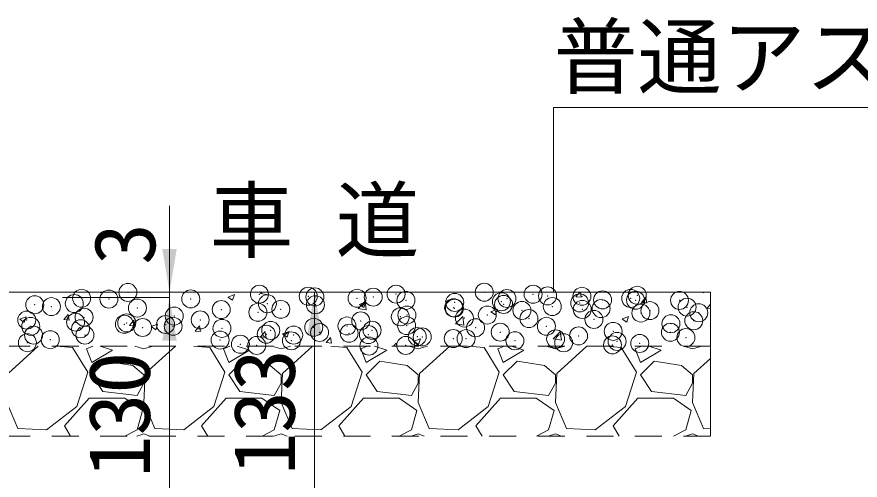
# Model space of a CAD drawing. Units: millimetres at full size, sheet at 1:20; some dimension numbers follow another scale. Extents: x 0 to 8400, y 0 to 13400.
# Drawn here: x 6384.6 to 6853.1, y 11393.7 to 11651 of the extents above; entities that cross this region are included whole.
import ezdxf
from ezdxf.enums import TextEntityAlignment as Align

# ---------------------------------------------------------------- set-up
doc = ezdxf.new("R2010")
doc.units = ezdxf.units.MM
doc.header["$LTSCALE"] = 20
doc.header["$PDMODE"] = 32
doc.header["$PDSIZE"] = 10
doc.linetypes.add('USER1', pattern=[1.35, 0.75, -0.6])
for name, color, linetype, lineweight in [('ハッチング_基礎', 150, 'Continuous', 5), ('ハッチング_舗装', 7, 'Continuous', 20), ('寸法線', 7, 'Continuous', 13), ('引出線', 4, 'Continuous', 9), ('舗装・基礎', 3, 'USER1', 9), ('補助線', 8, 'Continuous', 20)]:
    doc.layers.add(name, color=color, linetype=linetype, lineweight=lineweight)
doc.layers.add('文字', color=7, linetype='Continuous')
doc.styles.add('ＭＳ ゴシック', font='')
doc.styles.get('ＭＳ ゴシック').set_extended_font_data('MS Gothic')

# ---------------------------------------------------------------- blocks, each defined once
blk = doc.blocks.new('filled_arrow')
at = {"color": 0, "linetype": 'Continuous', "lineweight": -2}
blk.add_solid([(7.5, 1.25), (0, 0), (7.5, -1.25)], dxfattribs=at)

msp = doc.modelspace()

# ---------------------------------------------------------------- linework, layer by layer
at = {"layer": 'ハッチング_基礎'}
for p, q in [((6396.47, 11468.09), (6379.8, 11452.86)), ((6415.62, 11467.34), (6406.67, 11468.09)), ((6426.75, 11468.09), (6423.24, 11466.58)), ((6437.71, 11465.82), (6430.9, 11468.09)), ((6450.11, 11468.09), (6455.24, 11466.58)), ((6455.24, 11466.58), (6460.36, 11468.09)), ((6472.67, 11468.09), (6456, 11452.86)), ((6491.82, 11467.34), (6482.87, 11468.09)), ((6502.95, 11468.09), (6499.44, 11466.58)), ((6513.91, 11465.82), (6507.1, 11468.09)), ((6526.31, 11468.09), (6531.44, 11466.58)), ((6531.44, 11466.58), (6536.56, 11468.09)), ((6548.87, 11468.09), (6532.2, 11452.86)), ((6568.02, 11467.34), (6559.07, 11468.09)), ((6579.15, 11468.09), (6575.64, 11466.58)), ((6590.11, 11465.82), (6583.3, 11468.09)), ((6602.51, 11468.09), (6607.64, 11466.58)), ((6607.64, 11466.58), (6612.76, 11468.09)), ((6625.07, 11468.09), (6608.4, 11452.86)), ((6644.22, 11467.34), (6635.27, 11468.09)), ((6655.35, 11468.09), (6651.84, 11466.58)), ((6666.31, 11465.82), (6659.5, 11468.09)), ((6678.71, 11468.09), (6683.84, 11466.58)), ((6683.84, 11466.58), (6688.96, 11468.09)), ((6701.27, 11468.09), (6684.6, 11452.86)), ((6720.42, 11467.34), (6711.47, 11468.09)), ((6731.55, 11468.09), (6728.04, 11466.58)), ((6742.51, 11465.82), (6735.7, 11468.09)), ((6754.91, 11468.09), (6760.04, 11466.58)), ((6760.04, 11466.58), (6765.16, 11468.09)), ((6424, 11453.62), (6415.62, 11467.34)), ((6423.24, 11466.58), (6426.28, 11458.96)), ((6426.28, 11458.96), (6437.71, 11465.82)), ((6500.2, 11453.62), (6491.82, 11467.34)), ((6499.44, 11466.58), (6502.48, 11458.96)), ((6502.48, 11458.96), (6513.91, 11465.82)), ((6576.4, 11453.62), (6568.02, 11467.34)), ((6575.64, 11466.58), (6578.68, 11458.96)), ((6578.68, 11458.96), (6590.11, 11465.82)), ((6652.6, 11453.62), (6644.22, 11467.34)), ((6651.84, 11466.58), (6654.88, 11458.96)), ((6654.88, 11458.96), (6666.31, 11465.82)), ((6728.8, 11453.62), (6720.42, 11467.34)), ((6728.04, 11466.58), (6731.08, 11458.96)), ((6731.08, 11458.96), (6742.51, 11465.82)), ((6433.9, 11459.72), (6426.28, 11452.1)), ((6449.14, 11457.43), (6433.9, 11459.72)), ((6510.1, 11459.72), (6502.48, 11452.1)), ((6525.34, 11457.43), (6510.1, 11459.72)), ((6586.3, 11459.72), (6578.68, 11452.1)), ((6601.54, 11457.43), (6586.3, 11459.72)), ((6662.5, 11459.72), (6654.88, 11452.1)), ((6677.74, 11457.43), (6662.5, 11459.72)), ((6738.7, 11459.72), (6731.08, 11452.1)), ((6753.94, 11457.43), (6738.7, 11459.72)), ((6770, 11461.26), (6760.8, 11452.86)), ((6455.24, 11452.1), (6449.14, 11457.43)), ((6531.44, 11452.1), (6525.34, 11457.43)), ((6607.64, 11452.1), (6601.54, 11457.43)), ((6683.84, 11452.1), (6677.74, 11457.43)), ((6760.04, 11452.1), (6753.94, 11457.43)), ((6417.9, 11434.57), (6424, 11453.62)), ((6426.28, 11452.1), (6432.38, 11442.96)), ((6456, 11452.86), (6455.24, 11436.86)), ((6455.24, 11447.53), (6455.24, 11452.1)), ((6494.1, 11434.57), (6500.2, 11453.62)), ((6502.48, 11452.1), (6508.58, 11442.96)), ((6532.2, 11452.86), (6531.44, 11436.86)), ((6531.44, 11447.53), (6531.44, 11452.1)), ((6570.3, 11434.57), (6576.4, 11453.62)), ((6578.68, 11452.1), (6584.78, 11442.96)), ((6608.4, 11452.86), (6607.64, 11436.86)), ((6607.64, 11447.53), (6607.64, 11452.1)), ((6646.5, 11434.57), (6652.6, 11453.62)), ((6654.88, 11452.1), (6660.98, 11442.96)), ((6684.6, 11452.86), (6683.84, 11436.86)), ((6683.84, 11447.53), (6683.84, 11452.1)), ((6722.7, 11434.57), (6728.8, 11453.62)), ((6731.08, 11452.1), (6737.18, 11442.96)), ((6760.8, 11452.86), (6760.04, 11436.86)), ((6760.04, 11447.53), (6760.04, 11452.1)), ((6451.43, 11440.67), (6455.24, 11447.53)), ((6527.63, 11440.67), (6531.44, 11447.53)), ((6603.83, 11440.67), (6607.64, 11447.53)), ((6680.03, 11440.67), (6683.84, 11447.53)), ((6756.23, 11440.67), (6760.04, 11447.53)), ((6432.38, 11442.96), (6451.43, 11440.67)), ((6508.58, 11442.96), (6527.63, 11440.67)), ((6584.78, 11442.96), (6603.83, 11440.67)), ((6660.98, 11442.96), (6680.03, 11440.67)), ((6737.18, 11442.96), (6756.23, 11440.67)), ((6379.04, 11436.86), (6385.14, 11422.38)), ((6411.04, 11423.91), (6424.76, 11439.15)), ((6424.76, 11439.15), (6444.57, 11439.15)), ((6444.57, 11439.15), (6454.48, 11432.29)), ((6455.24, 11436.86), (6461.34, 11422.38)), ((6487.24, 11423.91), (6500.96, 11439.15)), ((6500.96, 11439.15), (6520.77, 11439.15)), ((6520.77, 11439.15), (6530.68, 11432.29)), ((6531.44, 11436.86), (6537.54, 11422.38)), ((6563.44, 11423.91), (6577.16, 11439.15)), ((6577.16, 11439.15), (6596.97, 11439.15)), ((6596.97, 11439.15), (6606.88, 11432.29)), ((6607.64, 11436.86), (6613.74, 11422.38)), ((6639.64, 11423.91), (6653.36, 11439.15)), ((6653.36, 11439.15), (6673.17, 11439.15)), ((6673.17, 11439.15), (6683.08, 11432.29)), ((6683.84, 11436.86), (6689.94, 11422.38)), ((6715.84, 11423.91), (6729.56, 11439.15)), ((6729.56, 11439.15), (6749.37, 11439.15)), ((6749.37, 11439.15), (6759.28, 11432.29)), ((6760.04, 11436.86), (6766.14, 11422.38)), ((6401.14, 11421.62), (6417.9, 11434.57)), ((6454.48, 11432.29), (6451.43, 11421.62)), ((6477.34, 11421.62), (6494.1, 11434.57)), ((6530.68, 11432.29), (6527.63, 11421.62)), ((6553.54, 11421.62), (6570.3, 11434.57)), ((6606.88, 11432.29), (6603.83, 11421.62)), ((6629.74, 11421.62), (6646.5, 11434.57)), ((6683.08, 11432.29), (6680.03, 11421.62)), ((6705.94, 11421.62), (6722.7, 11434.57)), ((6759.28, 11432.29), (6756.23, 11421.62)), ((6385.14, 11422.38), (6401.14, 11421.62)), ((6414.44, 11418.09), (6411.04, 11423.91)), ((6451.43, 11421.62), (6444.68, 11418.09)), ((6461.34, 11422.38), (6477.34, 11421.62)), ((6490.64, 11418.09), (6487.24, 11423.91)), ((6527.63, 11421.62), (6520.88, 11418.09)), ((6537.54, 11422.38), (6553.54, 11421.62)), ((6566.84, 11418.09), (6563.44, 11423.91)), ((6603.83, 11421.62), (6597.08, 11418.09)), ((6613.74, 11422.38), (6629.74, 11421.62)), ((6643.04, 11418.09), (6639.64, 11423.91)), ((6680.03, 11421.62), (6673.28, 11418.09)), ((6689.94, 11422.38), (6705.94, 11421.62)), ((6719.24, 11418.09), (6715.84, 11423.91)), ((6756.23, 11421.62), (6749.48, 11418.09)), ((6766.14, 11422.38), (6770, 11422.2)), ((6451.24, 11418.09), (6455.24, 11419.33)), ((6455.24, 11419.33), (6458.57, 11418.09)), ((6527.44, 11418.09), (6531.44, 11419.33)), ((6531.44, 11419.33), (6534.77, 11418.09)), ((6603.64, 11418.09), (6607.64, 11419.33)), ((6607.64, 11419.33), (6610.97, 11418.09)), ((6679.84, 11418.09), (6683.84, 11419.33)), ((6683.84, 11419.33), (6687.17, 11418.09)), ((6756.04, 11418.09), (6760.04, 11419.33)), ((6760.04, 11419.33), (6763.37, 11418.09))]:
    msp.add_line(p, q, dxfattribs=at)
at = {"layer": 'ハッチング_舗装'}
for p, q in [((6430.88, 11498.09), (6431.44, 11497.7)), ((6431.44, 11497.7), (6431.57, 11498.09)), ((6501.95, 11495.39), (6505.5, 11496.76)), ((6504.45, 11493.64), (6505.48, 11496.71)), ((6519.94, 11497.36), (6524.46, 11496.66)), ((6519.95, 11497.35), (6520.66, 11498.09)), ((6524.46, 11496.65), (6524.29, 11498.09)), ((6695.2, 11495.54), (6697.34, 11498.09)), ((6698.18, 11495.26), (6697.66, 11498.09)), ((6765.75, 11498.09), (6766.15, 11497.81)), ((6766.15, 11497.81), (6766.24, 11498.09)), ((6501.92, 11495.34), (6504.45, 11493.64)), ((6574.17, 11488.94), (6578.12, 11493.07)), ((6574.95, 11491.32), (6578.51, 11492.69)), ((6577.46, 11489.57), (6578.49, 11492.64)), ((6578.67, 11488.24), (6578.11, 11493.06)), ((6695.2, 11495.53), (6698.24, 11495.27)), ((6731.64, 11492.35), (6734.09, 11495.27)), ((6731.64, 11492.34), (6734.68, 11492.08)), ((6734.62, 11492.07), (6734.03, 11495.25)), ((6768.08, 11489.16), (6770, 11491.45)), ((6574.16, 11488.96), (6578.68, 11488.26)), ((6574.93, 11491.27), (6577.46, 11489.57)), ((6647.93, 11487.2), (6650.46, 11485.5)), ((6647.96, 11487.26), (6651.52, 11488.62)), ((6650.46, 11485.5), (6651.49, 11488.57)), ((6768.08, 11489.16), (6770, 11488.99)), ((6386.23, 11483.02), (6388.76, 11481.32)), ((6386.26, 11483.08), (6389.81, 11484.44)), ((6388.76, 11481.32), (6389.79, 11484.39)), ((6410.76, 11482.83), (6413.21, 11485.75)), ((6410.76, 11482.82), (6413.79, 11482.56)), ((6413.74, 11482.55), (6413.15, 11485.73)), ((6447.2, 11479.64), (6449.64, 11482.56)), ((6450.17, 11479.36), (6449.59, 11482.54)), ((6628.38, 11480.53), (6632.34, 11484.66)), ((6632.89, 11479.83), (6632.33, 11484.66)), ((6720.94, 11483.13), (6723.47, 11481.43)), ((6720.96, 11483.19), (6724.52, 11484.55)), ((6723.47, 11481.43), (6724.5, 11484.5)), ((6447.19, 11479.64), (6450.23, 11479.37)), ((6459.24, 11478.96), (6461.77, 11477.25)), ((6459.26, 11479.01), (6462.82, 11480.37)), ((6461.77, 11477.25), (6462.8, 11480.32)), ((6483.63, 11476.45), (6486.08, 11479.37)), ((6486.61, 11476.17), (6486.02, 11479.36)), ((6628.37, 11480.55), (6632.89, 11479.85)), ((6483.63, 11476.45), (6486.67, 11476.18)), ((6520.07, 11473.26), (6522.52, 11476.18)), ((6520.07, 11473.26), (6523.11, 11472.99)), ((6523.05, 11472.98), (6522.46, 11476.17)), ((6532.25, 11474.89), (6534.77, 11473.18)), ((6532.27, 11474.94), (6535.83, 11476.31)), ((6534.77, 11473.18), (6535.8, 11476.25)), ((6556.51, 11470.08), (6558.95, 11472.99)), ((6559.49, 11469.8), (6558.9, 11472.98)), ((6682.6, 11472.12), (6686.55, 11476.25)), ((6687.11, 11471.42), (6686.54, 11476.25)), ((6556.51, 11470.07), (6559.54, 11469.81)), ((6593.95, 11468.09), (6595.39, 11469.81)), ((6595.65, 11468.09), (6595.33, 11469.79)), ((6605.25, 11470.82), (6607.78, 11469.11)), ((6605.28, 11470.87), (6608.83, 11472.24)), ((6607.78, 11469.11), (6608.81, 11472.18)), ((6681.62, 11468.09), (6681.84, 11468.17)), ((6681.81, 11468.09), (6681.82, 11468.11)), ((6682.59, 11472.14), (6687.11, 11471.44))]:
    msp.add_line(p, q, dxfattribs=at)
for p in [(6446.29, 11497.94), (6519.4, 11496.98), (6546.51, 11495.84), (6595.31, 11496.99), (6644.28, 11498.08), (6671.39, 11496.93), (6679.44, 11496.03), (6698.51, 11495.79), (6729.26, 11496.35), (6394.55, 11491.11), (6416.55, 11491.74), (6420.63, 11494.69), (6435.79, 11494.27), (6481.25, 11494.37), (6523.8, 11491.66), (6550.18, 11495.47), (6550.51, 11491.1), (6573.63, 11494.69), (6582.59, 11495.32), (6600.75, 11493.55), (6627.87, 11492.4), (6653.78, 11492.78), (6654.99, 11491.26), (6656.91, 11494.57), (6697.31, 11492.15), (6710.02, 11493.82), (6725.63, 11494.64), (6728.33, 11493.58), (6752.75, 11493.5), (6403.84, 11490.06), (6451.63, 11489.28), (6498.14, 11488.41), (6518.55, 11486.89), (6531.27, 11488.56), (6627.28, 11489.48), (6627.69, 11489.2), (6665.22, 11487.92), (6682.1, 11490.11), (6698.71, 11488.5), (6709.22, 11488.96), (6731.29, 11486.5), (6736.34, 11487.82), (6756.94, 11489.76), (6763.46, 11486.67), (6390.11, 11482.57), (6422, 11484.2), (6472.06, 11484.83), (6486.47, 11482.67), (6575.65, 11482.14), (6597.66, 11484.4), (6601.31, 11485.39), (6633.27, 11483.72), (6645.98, 11485.39), (6669.08, 11483.41), (6705.2, 11482.93), (6760.7, 11482.22), (6392.37, 11479.11), (6417.22, 11481.42), (6420.01, 11477.77), (6444.34, 11480.28), (6445.67, 11481.03), (6454.51, 11478.46), (6467.23, 11480.13), (6471.46, 11479.13), (6498.58, 11477.99), (6549.57, 11478.56), (6568.03, 11479.31), (6601.18, 11479.49), (6639.46, 11478.33), (6678.82, 11479.12), (6747.98, 11480.54), (6393.93, 11474.2), (6422.43, 11474.23), (6523.18, 11474.75), (6525.7, 11476.84), (6538.41, 11474.23), (6552.81, 11475.69), (6569.23, 11475.28), (6579.93, 11474.55), (6581.95, 11476.96), (6607.05, 11473.4), (6609.83, 11473.24), (6653.16, 11475.87), (6696.66, 11473.78), (6715.9, 11476.32), (6747.73, 11475.81), (6756.33, 11472.84), (6390.47, 11470.03), (6403.19, 11471.7), (6497.52, 11471.5), (6508.78, 11469.14), (6517.91, 11468.53), (6537.15, 11471.06), (6580.2, 11468.16), (6600.69, 11468.48), (6627.08, 11472.29), (6634.17, 11472.26), (6661.29, 11471.11), (6683.94, 11472.11), (6688.41, 11469.97), (6715.52, 11468.82), (6718.11, 11470.72), (6730.67, 11469.59)]:
    msp.add_point(p, dxfattribs=at)
at = {"layer": '寸法線'}
for p, q in [((6469.44, 11447.09), (6469.44, 11546.09)), ((6410, 11498.09), (6469.44, 11498.09)), ((6410, 11498.09), (6550, 11498.09)), ((6550, 11365.09), (6550, 11498.09)), ((6410, 11495.09), (6469.44, 11495.09)), ((6410, 11495.09), (6469.44, 11495.09)), ((6469.44, 11365.09), (6469.44, 11495.09))]:
    msp.add_line(p, q, dxfattribs=at)
at = {"layer": '引出線'}
msp.add_lwpolyline([(6682.8, 11498.09), (6682.8, 11600.76), (6957.64, 11600.76)], dxfattribs=at)
at = {"layer": '舗装・基礎', "linetype": 'Continuous', "lineweight": 20}
msp.add_line((6770, 11498.09), (6370, 11498.09), dxfattribs=at)
at = {"layer": '舗装・基礎'}
for p, q in [((6770, 11468.09), (6370, 11468.09)), ((6770, 11418.09), (6370, 11418.09))]:
    msp.add_line(p, q, dxfattribs=at)
at = {"layer": '補助線'}
msp.add_line((6770, 11498.09), (6770, 11418.09), dxfattribs=at)

# ---------------------------------------------------------------- block references
at = {"layer": '寸法線', "xscale": 3.2, "yscale": 3.2}
for p, rotation in [((6469.44, 11498.09), 90), ((6550, 11498.09), 270), ((6469.44, 11495.09), 270), ((6469.44, 11495.09), 270)]:
    msp.add_blockref('filled_arrow', p, dxfattribs=dict(at, rotation=rotation))
at = {"layer": '引出線', "xscale": 0.133, "yscale": 0.133, "rotation": 90}
msp.add_blockref('filled_arrow', (6682.8, 11498.09), dxfattribs=at)

# ---------------------------------------------------------------- texts
at = {"layer": '寸法線', "style": 'ＭＳ ゴシック'}
for s, p in [('3', (6444.44, 11524.87)), ('133', (6522, 11431.59)), ('130', (6441.44, 11430.09))]:
    msp.add_text(s, height=34.18, rotation=90, dxfattribs=at).set_placement(p, align=Align.MIDDLE_CENTER)
at = {"layer": '引出線', "style": 'ＭＳ ゴシック'}
msp.add_text('普通アスコン', height=34.18, dxfattribs=at).set_placement((6682.8, 11645.97), align=Align.TOP_LEFT)
at = {"layer": '文字', "style": 'ＭＳ ゴシック'}
msp.add_text('車 道', height=34.18, dxfattribs=at).set_placement((6550, 11538.09), align=Align.MIDDLE_CENTER)

doc.saveas('drawing.dxf')
